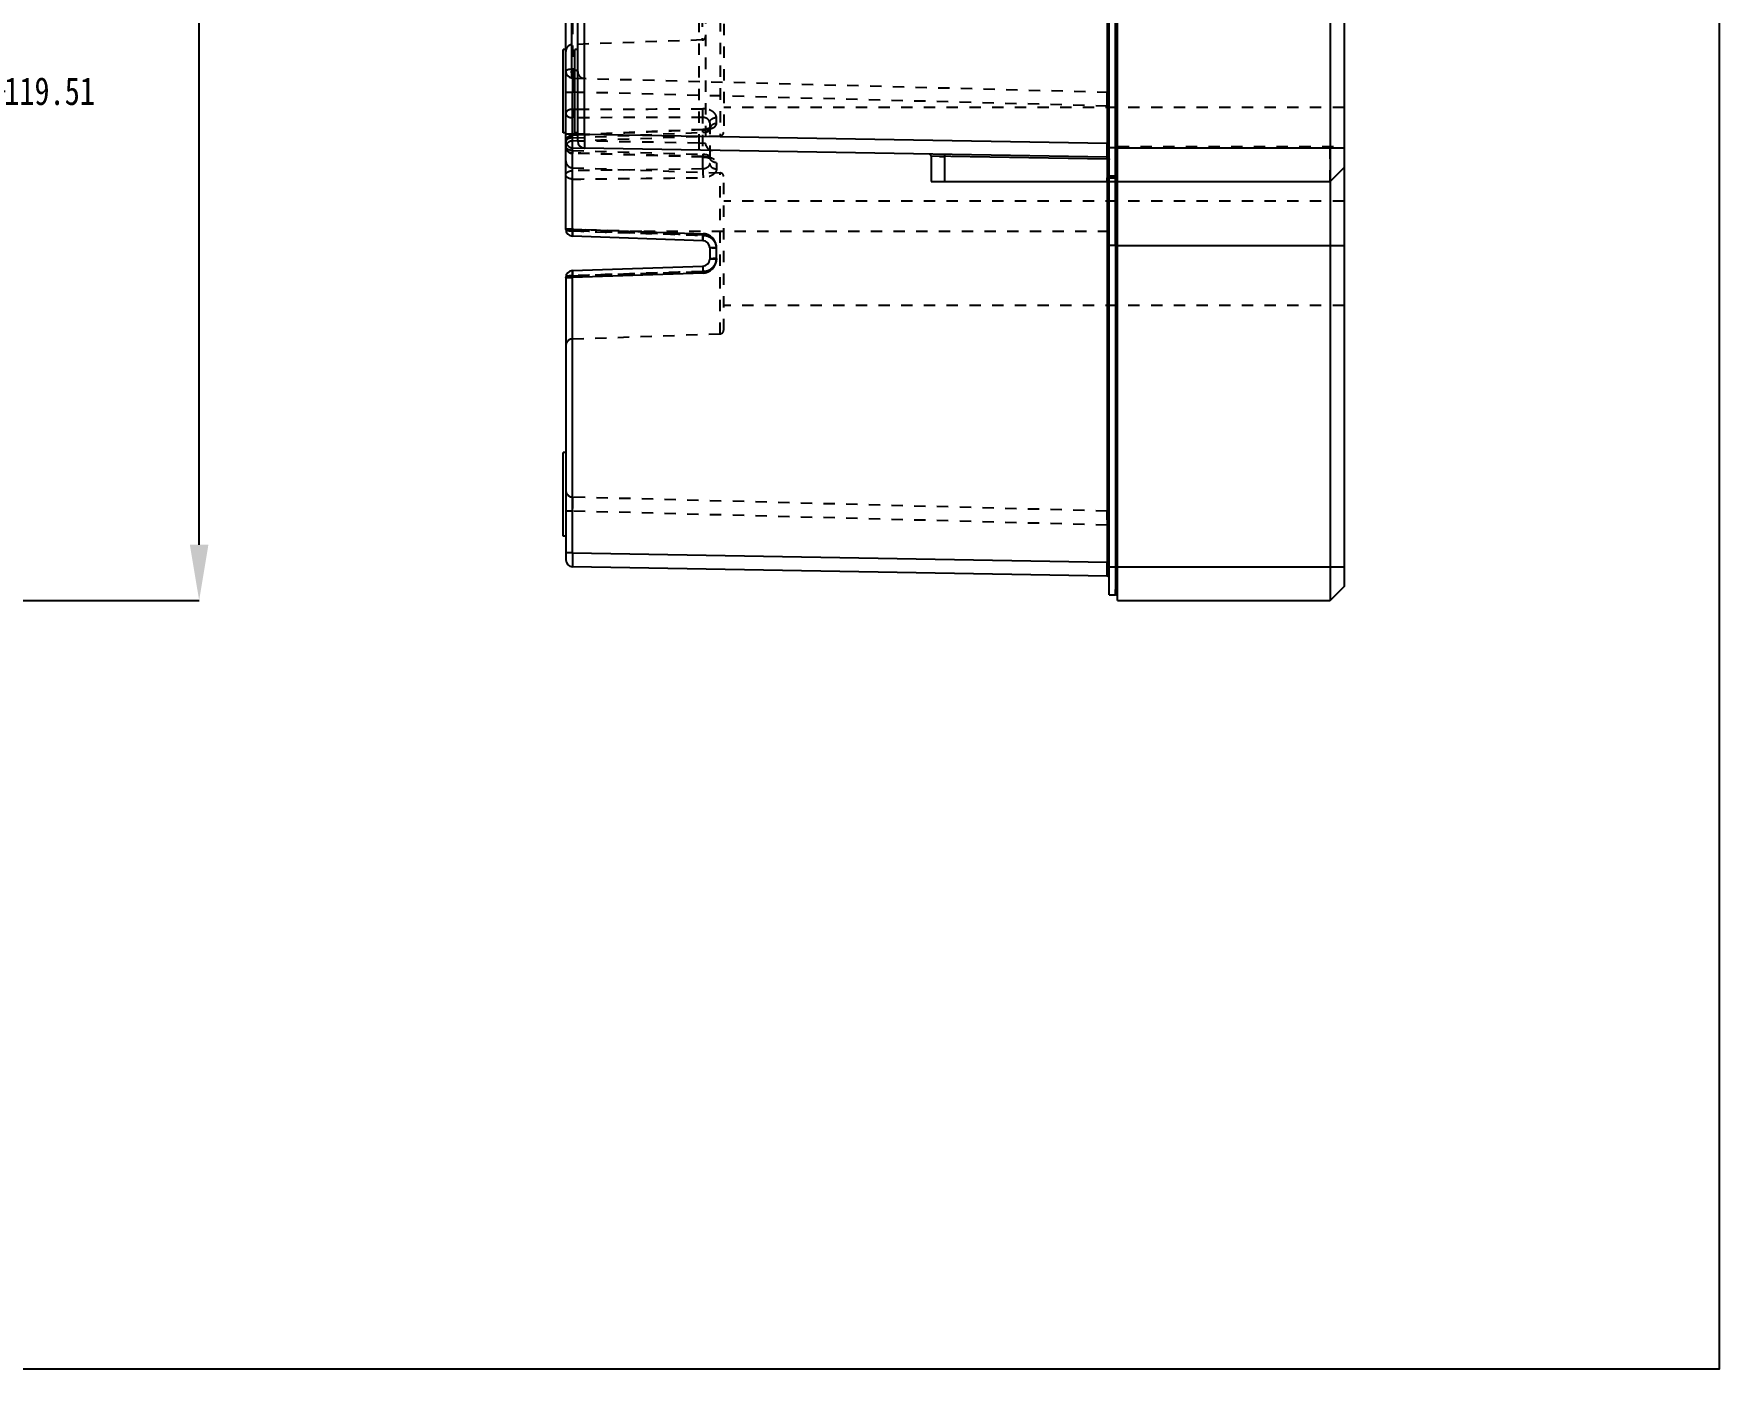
# Model space of a CAD drawing. Header units: millimetres. Extents: x -1265 to 1982, y -12197 to 1934.
# Drawn here: x 288.9 to 531.4, y -4334 to -4141.8 of the extents above; entities that cross this region are included whole.
import ezdxf

# ---------------------------------------------------------------- set-up
doc = ezdxf.new("R2010")
doc.units = ezdxf.units.MM
doc.header["$LTSCALE"] = 16.335
doc.header["$PDMODE"] = 3
doc.header["$PDSIZE"] = 0.3125
doc.linetypes.add('HIDDEN', pattern=[0.2, 0.1, -0.1])
doc.layers.get('0').update_dxf_attribs({"linetype": 'CONTINUOUS'})
doc.layers.get('Defpoints').update_dxf_attribs({"linetype": 'CONTINUOUS'})
doc.layers.add('DEFAULT_2', color=8, linetype='HIDDEN')
doc.layers.add('DIM', color=3, linetype='CONTINUOUS')
doc.styles.get("Standard").update_dxf_attribs({"font": 'txt', "width": 0.8})
doc.dimstyles.new('11', dxfattribs={"dimtxt": 8, "dimasz": 8, "dimexe": 0, "dimexo": 0, "dimgap": 0, "dimtad": 0, "dimdsep": 46, "dimtxsty": 'Standard', "dimcen": 0, "dimclrd": 4, "dimclre": 4, "dimclrt": 6, "dimazin": 0, "dimtp": 0.01, "dimtm": 0.01, "dimtfac": 1, "dimtofl": 0, "dimtmove": 0, "dimatfit": 3, "dimfxl": 0, "dimtolj": 1, "dimarcsym": 0})

# ---------------------------------------------------------------- blocks, each defined once
blk = doc.blocks.new('*D654')
at = {"color": 4, "lineweight": -2}
for p, q in [((276.42, -3837.82), (312.67, -3837.82)), ((312.67, -3845.82), (312.67, -4025.22)), ((312.67, -4215.36), (312.67, -4057.22)), ((276.42, -4223.36), (312.67, -4223.36))]:
    blk.add_line(p, q, dxfattribs=at)
at = {"color": 4}
for points in [[(311.33, -3845.82), (314, -3845.82), (312.67, -3837.82)], [(311.33, -4215.36), (314, -4215.36), (312.67, -4223.36)]]:
    blk.add_solid(points, dxfattribs=at)
at = {"layer": 'Defpoints', "color": 0}
for p in [(276.42, -3837.82), (276.42, -4223.36), (312.67, -4223.36)]:
    blk.add_point(p, dxfattribs=at)
at = {"color": 6, "insert": (312.67, -4041.22), "char_height": 8, "attachment_point": 5, "rotation": 90}
blk.add_mtext('\\A1;385.54', dxfattribs=at)
blk = doc.blocks.new('*D736')
at = {"layer": 'Defpoints', "color": 0}
for p in [(69.32, -4030.59), (139.47, -4150.1), (284.75, -4150.1)]:
    blk.add_point(p, dxfattribs=at)
at = {"layer": 'DIM', "color": 4, "lineweight": -2}
blk.add_line((139.47, -4150.1), (284.75, -4150.1), dxfattribs=at)
at = {"layer": 'DIM', "color": 6, "insert": (291.15, -4150.1), "char_height": 4, "attachment_point": 5}
blk.add_mtext('\\A1;119.51', dxfattribs=at)

msp = doc.modelspace()

# ---------------------------------------------------------------- linework, layer by layer
at = {"color": 7, "linetype": 'Continuous'}
for p, q in [((443.608, -4162.247), (443.608, -3838.637)), ((444.814, -4223.364), (444.814, -3837.819)), ((477.383, -3839.819), (477.383, -4221.364)), ((444.52, -4161.495), (444.519, -3841.398)), ((475.383, -3842.64), (475.383, -4158.243)), ((367.128, -4157.269), (367.128, -4103.012)), ((368.115, -4156.264), (368.115, -4122.478)), ((443.312, -4120.509), (443.312, -4157.576)), ((365.419, -4169.939), (365.419, -4127.595)), ((366.273, -4146.932), (366.273, -4127.595)), ((365.019, -4156.099), (365.019, -4144.099)), ((365.419, -4144.099), (365.019, -4144.099)), ((366.728, -4156.099), (366.728, -4144.099)), ((367.128, -4144.099), (366.728, -4144.099)), ((366.398, -4148.202), (366.728, -4148.211)), ((365.419, -4150.212), (366.407, -4150.212)), ((366.405, -4150.102), (366.407, -4150.212)), ((366.407, -4169.939), (366.407, -4150.212)), ((366.724, -4150.22), (366.407, -4150.212)), ((365.419, -4156.099), (365.019, -4156.099)), ((367.128, -4156.099), (366.728, -4156.099)), ((368.115, -4156.264), (367.128, -4156.264)), ((368.115, -4156.264), (443.312, -4157.576)), ((443.312, -4159.586), (368.115, -4158.274)), ((443.464, -4157.576), (443.312, -4157.576)), ((443.313, -4158.234), (443.312, -4157.576)), ((443.313, -4158.345), (443.313, -4158.234)), ((444.518, -4158.235), (443.608, -4158.235)), ((444.814, -4158.243), (477.383, -4158.243)), ((417.981, -4159.44), (417.981, -4163.064)), ((443.314, -4159.888), (417.981, -4159.44)), ((419.938, -4163.064), (419.938, -4159.48)), ((443.314, -4159.888), (443.314, -4162.543)), ((443.314, -4159.888), (443.599, -4159.888)), ((477.383, -4161.064), (475.383, -4163.064)), ((417.981, -4163.064), (444.668, -4163.064)), ((443.312, -4163.064), (443.312, -4217.876)), ((443.314, -4162.543), (444.52, -4162.564)), ((443.608, -4162.247), (444.518, -4162.262)), ((443.608, -4222.547), (443.608, -4163.064)), ((444.518, -4162.262), (444.519, -4162.066)), ((444.518, -4172.311), (444.52, -4163.609)), ((444.519, -4162.066), (444.52, -4161.495)), ((444.52, -4163.609), (444.519, -4162.985)), ((444.52, -4162.564), (444.52, -4163.064)), ((444.52, -4162.564), (444.774, -4162.564)), ((444.814, -4163.064), (475.383, -4163.064)), ((475.383, -4163.064), (475.383, -4218.543)), ((366.407, -4169.939), (365.419, -4169.939)), ((385.152, -4171.599), (366.389, -4170.943)), ((366.407, -4169.939), (385.17, -4170.594)), ((386.122, -4172.603), (386.122, -4174.241)), ((386.122, -4172.603), (387.11, -4172.603)), ((387.11, -4174.241), (387.11, -4172.603)), ((444.518, -4172.311), (443.608, -4172.295)), ((444.518, -4172.311), (477.383, -4172.31)), ((444.518, -4172.311), (444.52, -4221.795)), ((366.389, -4175.901), (385.152, -4175.246)), ((387.11, -4174.241), (386.122, -4174.241)), ((365.419, -4176.905), (365.419, -4217.539)), ((365.419, -4176.905), (366.407, -4176.905)), ((385.17, -4176.25), (366.407, -4176.905)), ((366.407, -4216.534), (366.407, -4176.905)), ((365.019, -4214.099), (365.019, -4202.099)), ((365.419, -4202.099), (365.019, -4202.099)), ((365.419, -4214.099), (365.019, -4214.099)), ((366.407, -4216.534), (365.419, -4216.534)), ((366.407, -4216.534), (443.312, -4217.876)), ((443.312, -4219.886), (366.407, -4218.544)), ((443.464, -4217.876), (443.312, -4217.876)), ((443.313, -4218.534), (443.312, -4217.876)), ((443.313, -4218.645), (443.313, -4218.534)), ((443.608, -4218.527), (444.518, -4218.543)), ((444.814, -4218.543), (477.383, -4218.543)), ((444.519, -4222.366), (444.52, -4221.795)), ((477.383, -4221.364), (475.383, -4223.364)), ((443.608, -4222.547), (444.518, -4222.562)), ((444.518, -4222.562), (444.519, -4222.366)), ((444.814, -4223.364), (475.383, -4223.364))]:
    msp.add_line(p, q, dxfattribs=at)
msp.add_lwpolyline([(-192.467, -3771.989), (531.37, -3771.989), (531.37, -4334.018), (-192.467, -4334.018)], close=True)
for centre, radius, start, end in [((366.424, -4147.197), 1.005, 180, 268.5), ((372.358, -4147.352), 6.099, 176.85628, 178.50463), ((372.007, -4147.333), 5.748, 175.99829, 176.85665), ((488.272, -4148.229), 121.88, 180.2641, 180.57102), ((576.778, -4147.445), 210.389, 180.54428, 180.72355), ((368.133, -4157.269), 1.005, 180, 269), ((443.307, -4159.888), 0.301, 0, 89), ((444.513, -4162.564), 0.301, 0, 89), ((366.424, -4169.939), 1.005, 180, 268), ((385.099, -4172.603), 2.01, 21.98851, 65.99195), ((385.117, -4172.603), 1.005, 0, 88), ((385.117, -4174.241), 1.005, 272, 0), ((385.099, -4174.241), 2.01, 294.01275, 337.99675), ((366.424, -4176.905), 1.005, 92, 180), ((366.424, -4217.539), 1.005, 180, 269), ((443.307, -4220.188), 0.301, 0, 89), ((444.513, -4222.864), 0.301, 0, 89)]:
    msp.add_arc(centre, radius, start, end, dxfattribs=at)
for points, knots in [([(366.273, -4146.932), (366.079, -4146.94), (365.813, -4146.968), (365.532, -4147.064), (365.438, -4147.133), (365.424, -4147.171)], [0, 0, 0, 0, 0.6459807, 0.8660122, 1, 1, 1, 1]), ([(366.398, -4148.202), (366.368, -4148.201), (366.318, -4148.078), (366.283, -4147.888), (366.259, -4147.562), (366.257, -4147.322), (366.261, -4147.193)], [0, 0, 0, 0, 0.0869238, 0.2965369, 0.6269228, 1, 1, 1, 1]), ([(366.273, -4146.932), (366.311, -4146.935), (366.452, -4146.951), (366.592, -4146.975), (366.694, -4146.999)], [0, 0, 0, 0, 0.2652062, 1, 1, 1, 1]), ([(366.398, -4148.202), (366.394, -4148.202), (366.399, -4148.223), (366.393, -4148.245), (366.395, -4148.298), (366.393, -4148.362), (366.393, -4148.447), (366.392, -4148.591), (366.393, -4148.708), (366.393, -4148.791)], [0, 0, 0, 0, 0.0172645, 0.0677682, 0.1503579, 0.2637677, 0.4067192, 0.5779306, 1, 1, 1, 1]), ([(368.115, -4156.264), (368.114, -4156.394), (368.112, -4156.651), (368.11, -4157.023), (368.108, -4157.366), (368.108, -4157.667), (368.108, -4157.885), (368.109, -4158.03), (368.109, -4158.115), (368.111, -4158.179), (368.11, -4158.231), (368.116, -4158.253), (368.112, -4158.274), (368.115, -4158.274)], [0, 0, 0, 0, 0.1946577, 0.382623, 0.5555499, 0.7069946, 0.831262, 0.8817494, 0.9237517, 0.9567884, 0.9806204, 0.9950717, 1, 1, 1, 1]), ([(443.314, -4158.998), (443.314, -4158.949), (443.314, -4158.731), (443.314, -4158.514), (443.313, -4158.345)], [0, 0, 0, 0, 0.2237521, 1, 1, 1, 1]), ([(475.383, -4158.243), (475.385, -4158.556), (475.384, -4159.171), (475.381, -4160.064), (475.382, -4160.887), (475.383, -4161.514), (475.383, -4161.958), (475.382, -4162.239), (475.382, -4162.481), (475.382, -4162.683), (475.382, -4162.841), (475.384, -4162.947), (475.384, -4163.007), (475.385, -4163.038), (475.383, -4163.052), (475.385, -4163.064), (475.383, -4163.064)], [0, 0, 0, 0, 0.1949209, 0.3827242, 0.5555816, 0.707072, 0.7729951, 0.8314618, 0.881895, 0.9238576, 0.956923, 0.9807413, 0.9891271, 0.9951393, 0.9987616, 1, 1, 1, 1]), ([(419.938, -4159.48), (419.939, -4159.442), (419.939, -4159.372), (419.94, -4159.287), (419.939, -4159.232), (419.939, -4159.203), (419.936, -4159.19), (419.937, -4159.178), (419.935, -4159.178)], [0, 0, 0, 0, 0.3699433, 0.7064431, 0.8327422, 0.924483, 0.9805317, 1, 1, 1, 1]), ([(443.312, -4159.586), (443.315, -4159.586), (443.308, -4159.565), (443.316, -4159.543), (443.312, -4159.49), (443.314, -4159.426), (443.314, -4159.341), (443.314, -4159.197), (443.314, -4159.08), (443.314, -4158.998)], [0, 0, 0, 0, 0.01713, 0.0676377, 0.1502512, 0.2636881, 0.4066652, 0.5778987, 1, 1, 1, 1]), ([(366.389, -4170.943), (366.387, -4170.943), (366.388, -4170.933), (366.385, -4170.922), (366.386, -4170.896), (366.384, -4170.847), (366.385, -4170.763), (366.387, -4170.64), (366.39, -4170.49), (366.396, -4170.253), (366.402, -4170.067), (366.407, -4169.939)], [0, 0, 0, 0, 0.0051813, 0.0197926, 0.0437187, 0.0767191, 0.1688998, 0.2931529, 0.4445894, 0.6179892, 1, 1, 1, 1]), ([(385.17, -4170.594), (385.165, -4170.718), (385.16, -4170.902), (385.153, -4171.139), (385.15, -4171.294), (385.148, -4171.419), (385.148, -4171.504), (385.149, -4171.553), (385.149, -4171.578), (385.151, -4171.589), (385.15, -4171.599), (385.152, -4171.599)], [0, 0, 0, 0, 0.3701383, 0.5489122, 0.7067782, 0.8330994, 0.9248153, 0.9573346, 0.9807727, 0.9950013, 1, 1, 1, 1]), ([(385.152, -4175.246), (385.15, -4175.246), (385.151, -4175.255), (385.149, -4175.266), (385.149, -4175.292), (385.148, -4175.34), (385.148, -4175.425), (385.15, -4175.55), (385.153, -4175.706), (385.16, -4175.942), (385.165, -4176.126), (385.17, -4176.25)], [0, 0, 0, 0, 0.0049987, 0.0192273, 0.0426654, 0.0751847, 0.1669006, 0.2932218, 0.4510878, 0.6298617, 1, 1, 1, 1]), ([(366.407, -4176.905), (366.402, -4176.777), (366.396, -4176.591), (366.39, -4176.355), (366.387, -4176.204), (366.385, -4176.081), (366.384, -4175.997), (366.386, -4175.948), (366.385, -4175.922), (366.388, -4175.911), (366.387, -4175.901), (366.389, -4175.901)], [0, 0, 0, 0, 0.3820108, 0.5554106, 0.7068471, 0.8311002, 0.9232809, 0.9562813, 0.9802074, 0.9948187, 1, 1, 1, 1]), ([(366.407, -4216.534), (366.405, -4216.664), (366.403, -4216.921), (366.401, -4217.293), (366.4, -4217.636), (366.399, -4217.937), (366.399, -4218.156), (366.4, -4218.3), (366.401, -4218.385), (366.403, -4218.45), (366.401, -4218.501), (366.407, -4218.523), (366.403, -4218.544), (366.407, -4218.544)], [0, 0, 0, 0, 0.1946577, 0.382623, 0.5555499, 0.7069946, 0.831262, 0.8817494, 0.9237517, 0.9567884, 0.9806204, 0.9950717, 1, 1, 1, 1]), ([(443.312, -4219.886), (443.315, -4219.886), (443.308, -4219.865), (443.316, -4219.843), (443.312, -4219.79), (443.314, -4219.726), (443.314, -4219.641), (443.314, -4219.497), (443.314, -4219.38), (443.314, -4219.298)], [0, 0, 0, 0, 0.01713, 0.0676377, 0.1502512, 0.2636881, 0.4066652, 0.5778987, 1, 1, 1, 1]), ([(443.314, -4219.298), (443.314, -4219.249), (443.314, -4219.031), (443.314, -4218.814), (443.313, -4218.645)], [0, 0, 0, 0, 0.2237521, 1, 1, 1, 1]), ([(475.383, -4218.543), (475.385, -4218.856), (475.384, -4219.471), (475.381, -4220.364), (475.382, -4221.187), (475.383, -4221.814), (475.383, -4222.258), (475.382, -4222.539), (475.382, -4222.781), (475.382, -4222.983), (475.382, -4223.141), (475.384, -4223.247), (475.384, -4223.307), (475.385, -4223.338), (475.383, -4223.352), (475.385, -4223.364), (475.383, -4223.364)], [0, 0, 0, 0, 0.1949209, 0.3827242, 0.5555817, 0.707072, 0.7729951, 0.8314618, 0.881895, 0.9238576, 0.956923, 0.9807413, 0.9891271, 0.9951393, 0.9987616, 1, 1, 1, 1])]:
    msp.add_open_spline(points, degree=3, knots=knots, dxfattribs=at)
for points in [[(385.917, -4170.767), (385.684, -4170.663), (385.425, -4170.603), (385.17, -4170.594)], [(387.11, -4172.603), (387.11, -4172.347), (387.059, -4172.087), (386.963, -4171.85)], [(386.963, -4174.994), (387.059, -4174.757), (387.11, -4174.497), (387.11, -4174.241)], [(385.17, -4176.25), (385.425, -4176.241), (385.684, -4176.181), (385.917, -4176.077)]]:
    msp.add_open_spline(points, degree=3, dxfattribs=at)
at = {"layer": 'DEFAULT_2', "color": 8, "linetype": 'HIDDEN'}
for p, q in [((385.519, -4043.981), (385.519, -4157.59)), ((366.407, -4101.025), (366.407, -4150.212)), ((385.034, -4119.567), (385.034, -4142.716)), ((387.647, -4133.336), (387.647, -4156.485)), ((388.132, -4133.838), (388.132, -4155.983)), ((384.549, -4136.685), (384.549, -4157.556)), ((385.034, -4142.716), (366.389, -4143.367)), ((366.728, -4148.211), (443.314, -4150.216)), ((443.312, -4152.226), (366.724, -4150.22)), ((368.106, -4150.256), (367.128, -4150.256)), ((443.312, -4152.226), (443.314, -4151.457)), ((366.389, -4152.684), (366.728, -4152.682)), ((385.152, -4153.871), (366.389, -4153.904)), ((366.728, -4152.682), (367.128, -4152.681)), ((385.152, -4161.281), (385.152, -4153.871)), ((387.092, -4154.744), (387.092, -4153.865)), ((477.383, -4152.41), (388.132, -4152.41)), ((443.312, -4152.226), (443.608, -4152.226)), ((365.419, -4156.234), (366.398, -4156.234)), ((385.144, -4155.582), (366.382, -4156.38)), ((366.382, -4156.38), (366.389, -4156.444)), ((366.389, -4156.797), (385.152, -4156)), ((366.741, -4156.429), (366.389, -4156.444)), ((366.389, -4157.227), (387.647, -4156.485)), ((368.115, -4156.264), (366.398, -4156.234)), ((367.141, -4156.413), (366.741, -4156.429)), ((368.115, -4156.264), (368.097, -4157.269)), ((385.263, -4155.575), (385.144, -4155.582)), ((385.144, -4155.582), (385.152, -4155.66)), ((385.769, -4155.502), (385.263, -4155.575)), ((386.102, -4155.396), (385.769, -4155.502)), ((386.122, -4154.64), (386.122, -4160.485)), ((366.389, -4158.63), (385.152, -4159.152)), ((366.407, -4158.244), (368.115, -4158.274)), ((368.097, -4157.269), (367.128, -4157.269)), ((384.549, -4157.556), (368.097, -4157.269)), ((385.519, -4157.59), (384.549, -4157.556)), ((443.314, -4159.888), (443.312, -4157.576)), ((443.464, -4157.576), (443.608, -4157.577)), ((444.518, -4158.235), (444.814, -4158.243)), ((444.814, -4158.064), (477.383, -4158.064)), ((475.383, -4163.064), (475.383, -4158.243)), ((366.389, -4161.105), (387.647, -4161.848)), ((385.152, -4161.281), (366.389, -4161.523)), ((366.397, -4159.048), (366.407, -4158.986)), ((385.159, -4159.57), (366.397, -4159.048)), ((385.159, -4159.57), (385.17, -4159.491)), ((385.765, -4159.638), (386.114, -4159.742)), ((386.114, -4159.742), (386.191, -4159.781)), ((387.11, -4160.381), (387.11, -4161.261)), ((419.185, -4159.464), (419.938, -4159.48)), ((443.6, -4159.816), (443.608, -4159.892)), ((443.608, -4159.888), (443.608, -4159.888)), ((387.647, -4184.997), (387.647, -4161.848)), ((388.132, -4184.494), (388.132, -4162.35)), ((443.312, -4163.064), (443.314, -4162.543)), ((443.608, -4163.064), (443.608, -4162.247)), ((444.519, -4162.531), (444.518, -4162.262)), ((444.518, -4172.297), (444.52, -4163.064)), ((444.52, -4162.564), (444.519, -4162.066)), ((444.519, -4162.985), (444.519, -4162.531)), ((444.668, -4163.064), (444.814, -4163.064)), ((444.814, -4162.564), (444.774, -4162.564)), ((477.383, -4165.922), (388.132, -4165.922)), ((366.407, -4169.939), (366.389, -4170.202)), ((376.355, -4170.286), (366.407, -4169.966)), ((443.608, -4170.287), (376.355, -4170.287)), ((444.518, -4172.297), (443.608, -4172.297)), ((366.389, -4176.643), (385.152, -4176.026)), ((366.389, -4176.643), (366.407, -4176.905)), ((477.383, -4180.922), (388.132, -4180.922)), ((366.389, -4185.739), (387.647, -4184.997)), ((443.314, -4210.516), (366.398, -4208.502)), ((366.398, -4210.511), (365.419, -4210.511)), ((443.314, -4212.526), (366.398, -4210.511)), ((443.608, -4212.526), (443.314, -4212.526)), ((443.312, -4217.876), (443.313, -4218.534)), ((443.316, -4218.645), (443.316, -4218.533)), ((443.464, -4217.876), (443.608, -4217.876)), ((444.518, -4218.543), (444.814, -4218.543)), ((444.519, -4222.366), (444.518, -4222.562))]:
    msp.add_line(p, q, dxfattribs=at)
for points in [[(386.204, -4155.343), (386.215, -4155.332), (386.122, -4155.385)], [(386.122, -4155.597), (386.155, -4155.429), (386.204, -4155.343)], [(385.159, -4159.57), (385.259, -4159.575), (385.765, -4159.638)], [(386.191, -4159.781), (386.22, -4159.801), (386.155, -4159.697), (386.122, -4159.529)]]:
    msp.add_lwpolyline(points, dxfattribs=at)
for centre, radius, start, end in [((366.424, -4144.372), 1.005, 92, 180), ((385.017, -4142.214), 0.502, 272, 0), ((368.133, -4147.242), 1.005, 180, 268.5), ((443.307, -4150.518), 0.301, 359.99452, 88.50487), ((385.163, -4155.41), 2.789, 82.49816, 90.21417), ((384.93, -4150.332), 5.333, 272.38778, 276.42072), ((385.193, -4151.957), 3.685, 281.23091, 284.8682), ((386.971, -4155.645), 0.856, 146.26515, 158.76793), ((387.63, -4155.983), 0.502, 272, 0), ((366.424, -4158.231), 1.005, 92, 180), ((366.424, -4157.239), 1.005, 180, 269), ((366.419, -4157.379), 0.998, 138.82592, 151.08692), ((366.355, -4157.407), 0.941, 137.30807, 149.01267), ((386.524, -4157.59), 1.005, 180, 269), ((366.424, -4160.101), 1.005, 180, 268), ((366.424, -4158.063), 0.985, 261.2307, 268.40723), ((417.679, -4159.44), 0.301, 0, 89), ((387.63, -4162.35), 0.502, 0, 88), ((385.1, -4172.603), 2.01, 65.99195, 88.00324), ((385.1, -4172.603), 2.01, 0.00319, 21.98851), ((385.1, -4174.241), 2.01, 337.99675, 359.99697), ((385.395, -4174.175), 1.697, 351.23869, 359.95697), ((385.1, -4174.241), 2.01, 271.99693, 294.01275), ((387.63, -4184.494), 0.502, 272, 0), ((366.424, -4186.743), 1.005, 92, 180), ((366.424, -4207.497), 1.005, 180, 268.5), ((443.307, -4210.818), 0.301, 0.00073, 88.50002), ((172.682, -4218.974), 270.634, 359.93145, 0.06963)]:
    msp.add_arc(centre, radius, start, end, dxfattribs=at)
for points, knots in [([(366.694, -4146.999), (366.804, -4147.025), (366.956, -4147.063), (367.128, -4147.185), (367.128, -4147.242)], [0, 0, 0, 0, 0.6635195, 1, 1, 1, 1]), ([(368.106, -4150.256), (368.105, -4150.126), (368.102, -4149.869), (368.098, -4149.497), (368.096, -4149.154), (368.095, -4148.854), (368.096, -4148.636), (368.097, -4148.492), (368.098, -4148.407), (368.1, -4148.342), (368.1, -4148.29), (368.105, -4148.268), (368.103, -4148.247), (368.106, -4148.247)], [0, 0, 0, 0, 0.1950049, 0.3825677, 0.5556322, 0.7071426, 0.8307201, 0.8808443, 0.9226931, 0.9558934, 0.9800742, 0.9948729, 1, 1, 1, 1]), ([(443.314, -4150.216), (443.318, -4150.216), (443.312, -4150.237), (443.318, -4150.258), (443.315, -4150.31), (443.317, -4150.375), (443.317, -4150.46), (443.318, -4150.604), (443.318, -4150.823), (443.318, -4151.124), (443.317, -4151.467), (443.316, -4151.839), (443.315, -4152.095), (443.314, -4152.226)], [0, 0, 0, 0, 0.0048654, 0.0192954, 0.0431162, 0.0761467, 0.1181457, 0.1686326, 0.2929081, 0.4443733, 0.6173272, 0.8053188, 1, 1, 1, 1]), ([(443.316, -4150.369), (443.316, -4150.347), (443.314, -4150.31), (443.318, -4150.258), (443.311, -4150.237), (443.318, -4150.216), (443.314, -4150.216)], [0, 0, 0, 0, 0.4338266, 0.7466748, 0.9361772, 1, 1, 1, 1]), ([(443.314, -4151.457), (443.315, -4151.341), (443.316, -4150.978), (443.316, -4150.616), (443.316, -4150.369)], [0, 0, 0, 0, 0.3195728, 1, 1, 1, 1]), ([(366.389, -4152.684), (366.263, -4152.686), (366.023, -4152.721), (365.707, -4152.851), (365.482, -4153.054), (365.419, -4153.235), (365.419, -4153.318)], [0, 0, 0, 0, 0.2991422, 0.5719101, 0.8034757, 1, 1, 1, 1]), ([(365.419, -4153.318), (365.419, -4153.395), (365.484, -4153.566), (365.71, -4153.75), (366.024, -4153.87), (366.263, -4153.901), (366.389, -4153.904)], [0, 0, 0, 0, 0.1883188, 0.4169099, 0.6934966, 1, 1, 1, 1]), ([(366.389, -4152.684), (366.386, -4152.778), (366.377, -4153.185), (366.379, -4153.592), (366.389, -4153.904)], [0, 0, 0, 0, 0.2320319, 1, 1, 1, 1]), ([(385.152, -4153.871), (385.149, -4153.775), (385.14, -4153.359), (385.14, -4152.942), (385.152, -4152.621)], [0, 0, 0, 0, 0.2295235, 1, 1, 1, 1]), ([(387.092, -4153.865), (387.092, -4153.721), (386.988, -4153.41), (386.63, -4153.043), (386.125, -4152.769), (385.733, -4152.672), (385.527, -4152.645)], [0, 0, 0, 0, 0.2015807, 0.4375792, 0.7071837, 1, 1, 1, 1]), ([(386.122, -4154.64), (386.122, -4154.493), (385.973, -4154.176), (385.692, -4153.993), (385.529, -4153.934)], [0, 0, 0, 0, 0.4584833, 1, 1, 1, 1]), ([(386.122, -4154.64), (386.122, -4154.437), (386.317, -4154.109), (386.724, -4153.915), (386.969, -4153.868), (387.092, -4153.865)], [0, 0, 0, 0, 0.4526061, 0.7263836, 1, 1, 1, 1]), ([(366.389, -4156.797), (366.387, -4156.739), (366.384, -4156.637), (366.38, -4156.518), (366.381, -4156.448), (366.379, -4156.41), (366.382, -4156.395), (366.379, -4156.38), (366.382, -4156.38)], [0, 0, 0, 0, 0.4172854, 0.7352794, 0.8498613, 0.9328494, 0.9831593, 1, 1, 1, 1]), ([(366.407, -4158.244), (366.403, -4158.244), (366.406, -4158.223), (366.4, -4158.201), (366.4, -4158.15), (366.397, -4158.085), (366.396, -4158), (366.394, -4157.856), (366.393, -4157.637), (366.392, -4157.336), (366.393, -4156.993), (366.395, -4156.621), (366.397, -4156.365), (366.398, -4156.234)], [0, 0, 0, 0, 0.0050214, 0.0195027, 0.0433488, 0.0763914, 0.1183936, 0.1688767, 0.2931261, 0.4445447, 0.6174411, 0.8053739, 1, 1, 1, 1]), ([(368.106, -4156.264), (368.105, -4156.394), (368.103, -4156.651), (368.101, -4157.023), (368.101, -4157.366), (368.101, -4157.667), (368.103, -4157.885), (368.105, -4158.03), (368.106, -4158.115), (368.108, -4158.18), (368.108, -4158.231), (368.114, -4158.253), (368.112, -4158.274), (368.115, -4158.274)], [0, 0, 0, 0, 0.1946261, 0.3825589, 0.5554552, 0.706874, 0.8311235, 0.8816066, 0.9236088, 0.9566514, 0.9804975, 0.9949787, 1, 1, 1, 1]), ([(385.152, -4156), (385.15, -4155.945), (385.147, -4155.845), (385.143, -4155.727), (385.143, -4155.655), (385.141, -4155.615), (385.145, -4155.6), (385.142, -4155.583), (385.144, -4155.584)], [0, 0, 0, 0, 0.3955701, 0.7203981, 0.8427916, 0.9313576, 0.983307, 1, 1, 1, 1]), ([(385.152, -4156), (385.276, -4155.991), (385.507, -4155.97), (385.811, -4155.902), (386.045, -4155.797), (386.122, -4155.658), (386.122, -4155.597)], [0, 0, 0, 0, 0.3315827, 0.6195616, 0.836616, 1, 1, 1, 1]), ([(386.174, -4155.335), (386.165, -4155.356), (386.137, -4155.441), (386.122, -4155.53), (386.122, -4155.596)], [0, 0, 0, 0, 0.2618352, 1, 1, 1, 1]), ([(386.138, -4155.519), (386.201, -4155.502), (386.428, -4155.434), (386.649, -4155.337), (386.789, -4155.238)], [0, 0, 0, 0, 0.2754324, 1, 1, 1, 1]), ([(387.092, -4154.744), (386.852, -4154.751), (386.518, -4154.864), (386.303, -4155.104), (386.26, -4155.169)], [0, 0, 0, 0, 0.7544101, 1, 1, 1, 1]), ([(386.789, -4155.238), (386.805, -4155.226), (386.865, -4155.181), (386.921, -4155.129), (386.957, -4155.086)], [0, 0, 0, 0, 0.2633075, 1, 1, 1, 1]), ([(366.389, -4156.797), (366.263, -4156.8), (366.024, -4156.831), (365.71, -4156.951), (365.484, -4157.135), (365.419, -4157.306), (365.419, -4157.384)], [0, 0, 0, 0, 0.3065034, 0.5830901, 0.8116812, 1, 1, 1, 1]), ([(365.419, -4158.044), (365.419, -4158.284), (365.644, -4158.792), (366.155, -4158.982), (366.407, -4158.986)], [0, 0, 0, 0, 0.4888034, 1, 1, 1, 1]), ([(366.389, -4158.63), (366.224, -4158.626), (365.922, -4158.579), (365.643, -4158.43), (365.548, -4158.331)], [0, 0, 0, 0, 0.5450686, 1, 1, 1, 1]), ([(366.389, -4158.63), (366.388, -4158.688), (366.388, -4158.79), (366.388, -4158.909), (366.39, -4158.98), (366.391, -4159.017), (366.394, -4159.033), (366.394, -4159.047), (366.397, -4159.047)], [0, 0, 0, 0, 0.416666, 0.7342402, 0.8487362, 0.9317561, 0.9822805, 1, 1, 1, 1]), ([(368.097, -4157.269), (368.095, -4157.397), (368.093, -4157.583), (368.093, -4157.819), (368.095, -4157.971), (368.099, -4158.091), (368.1, -4158.19), (368.11, -4158.234), (368.108, -4158.273), (368.115, -4158.274)], [0, 0, 0, 0, 0.3815017, 0.5546896, 0.7059681, 0.8301375, 0.9223424, 0.9794718, 1, 1, 1, 1]), ([(384.549, -4157.556), (384.547, -4157.68), (384.545, -4157.864), (384.545, -4158.1), (384.546, -4158.256), (384.551, -4158.379), (384.552, -4158.478), (384.562, -4158.522), (384.56, -4158.561), (384.567, -4158.561)], [0, 0, 0, 0, 0.3696611, 0.5482223, 0.7059273, 0.832173, 0.9239282, 0.9800949, 1, 1, 1, 1]), ([(443.314, -4157.577), (443.315, -4157.707), (443.315, -4157.964), (443.316, -4158.336), (443.316, -4158.679), (443.316, -4158.979), (443.316, -4159.197), (443.315, -4159.341), (443.315, -4159.426), (443.313, -4159.49), (443.316, -4159.543), (443.309, -4159.565), (443.315, -4159.586), (443.312, -4159.586)], [0, 0, 0, 0, 0.1950047, 0.382574, 0.5556523, 0.707184, 0.8307894, 0.8809286, 0.922792, 0.9560046, 0.9801917, 0.9949793, 1, 1, 1, 1]), ([(385.152, -4159.152), (385.152, -4159.179), (385.151, -4159.277), (385.15, -4159.374), (385.151, -4159.444)], [0, 0, 0, 0, 0.2807434, 1, 1, 1, 1]), ([(385.151, -4159.444), (385.151, -4159.462), (385.152, -4159.492), (385.153, -4159.535), (385.156, -4159.552), (385.156, -4159.569), (385.159, -4159.568)], [0, 0, 0, 0, 0.4344184, 0.7506907, 0.9372505, 1, 1, 1, 1]), ([(385.152, -4161.281), (385.151, -4161.376), (385.15, -4161.793), (385.156, -4162.211), (385.17, -4162.532)], [0, 0, 0, 0, 0.228956, 1, 1, 1, 1]), ([(385.152, -4159.152), (385.193, -4159.154), (385.351, -4159.161), (385.509, -4159.176), (385.624, -4159.197)], [0, 0, 0, 0, 0.2601988, 1, 1, 1, 1]), ([(386.122, -4160.485), (386.122, -4160.689), (385.849, -4161.119), (385.395, -4161.28), (385.152, -4161.281)], [0, 0, 0, 0, 0.4563028, 1, 1, 1, 1]), ([(385.17, -4159.492), (385.412, -4159.498), (385.87, -4159.541), (386.409, -4159.676), (386.759, -4159.85), (386.953, -4160), (387.079, -4160.179), (387.11, -4160.316), (387.11, -4160.381)], [0, 0, 0, 0, 0.3162633, 0.5984298, 0.7188514, 0.8236572, 0.9151934, 1, 1, 1, 1]), ([(387.11, -4161.261), (387.11, -4161.427), (386.968, -4161.792), (386.511, -4162.192), (385.888, -4162.464), (385.413, -4162.529), (385.17, -4162.532)], [0, 0, 0, 0, 0.1983176, 0.4365078, 0.7090455, 1, 1, 1, 1]), ([(385.624, -4159.197), (385.66, -4159.203), (385.785, -4159.228), (385.909, -4159.269), (385.986, -4159.318)], [0, 0, 0, 0, 0.2860277, 1, 1, 1, 1]), ([(385.986, -4159.318), (386.025, -4159.343), (386.094, -4159.4), (386.122, -4159.488), (386.122, -4159.529)], [0, 0, 0, 0, 0.5315823, 1, 1, 1, 1]), ([(387.11, -4160.381), (386.985, -4160.379), (386.733, -4160.329), (386.309, -4160.108), (386.122, -4159.75), (386.122, -4159.529)], [0, 0, 0, 0, 0.2633269, 0.5321919, 1, 1, 1, 1]), ([(386.122, -4160.485), (386.122, -4160.69), (386.322, -4161.022), (386.737, -4161.214), (386.985, -4161.26), (387.11, -4161.261)], [0, 0, 0, 0, 0.4523502, 0.7265529, 1, 1, 1, 1]), ([(443.312, -4159.586), (443.314, -4159.586), (443.312, -4159.598), (443.316, -4159.611), (443.315, -4159.641), (443.316, -4159.694), (443.316, -4159.778), (443.315, -4159.849), (443.314, -4159.888)], [0, 0, 0, 0, 0.0200531, 0.0770679, 0.1692665, 0.2934943, 0.6181932, 1, 1, 1, 1]), ([(365.419, -4162.109), (365.419, -4162.032), (365.484, -4161.861), (365.71, -4161.677), (366.024, -4161.557), (366.263, -4161.526), (366.389, -4161.523)], [0, 0, 0, 0, 0.1883188, 0.4169099, 0.6934966, 1, 1, 1, 1]), ([(366.407, -4162.739), (366.279, -4162.738), (366.035, -4162.706), (365.713, -4162.577), (365.484, -4162.375), (365.419, -4162.192), (365.419, -4162.109)], [0, 0, 0, 0, 0.2996701, 0.5731568, 0.8046634, 1, 1, 1, 1]), ([(366.407, -4162.739), (366.403, -4162.644), (366.39, -4162.239), (366.386, -4161.834), (366.389, -4161.523)], [0, 0, 0, 0, 0.2325951, 1, 1, 1, 1]), ([(443.61, -4162.247), (443.6, -4162.257), (443.503, -4162.357), (443.404, -4162.455), (443.314, -4162.543)], [0, 0, 0, 0, 0.1047779, 1, 1, 1, 1]), ([(444.518, -4162.262), (444.52, -4162.262), (444.518, -4162.274), (444.522, -4162.287), (444.521, -4162.317), (444.522, -4162.37), (444.522, -4162.455), (444.521, -4162.525), (444.52, -4162.564)], [0, 0, 0, 0, 0.0200193, 0.0769504, 0.169034, 0.2930839, 0.6179441, 1, 1, 1, 1]), ([(365.419, -4169.939), (365.419, -4169.98), (365.485, -4170.041), (365.588, -4170.087), (365.882, -4170.182), (366.158, -4170.198), (366.389, -4170.202)], [0, 0, 0, 0, 0.1184275, 0.2134923, 0.3347008, 1, 1, 1, 1]), ([(366.407, -4169.966), (366.28, -4169.966), (366.097, -4169.965), (365.864, -4169.961), (365.715, -4169.959), (365.597, -4169.953), (365.501, -4169.953), (365.458, -4169.942), (365.419, -4169.946), (365.419, -4169.939)], [0, 0, 0, 0, 0.3830627, 0.5563606, 0.7074888, 0.8313615, 0.9232244, 0.980006, 1, 1, 1, 1]), ([(365.548, -4170.068), (365.529, -4170.059), (365.475, -4170.033), (365.419, -4169.98), (365.419, -4169.939)], [0, 0, 0, 0, 0.3378865, 1, 1, 1, 1]), ([(365.902, -4170.164), (365.866, -4170.158), (365.746, -4170.136), (365.627, -4170.104), (365.548, -4170.068)], [0, 0, 0, 0, 0.2922219, 1, 1, 1, 1]), ([(366.389, -4170.202), (366.347, -4170.201), (366.184, -4170.196), (366.021, -4170.182), (365.902, -4170.164)], [0, 0, 0, 0, 0.2597827, 1, 1, 1, 1]), ([(366.389, -4170.201), (366.386, -4170.3), (366.383, -4170.442), (366.381, -4170.62), (366.379, -4170.73), (366.381, -4170.816), (366.38, -4170.885), (366.387, -4170.916), (366.384, -4170.944), (366.389, -4170.944)], [0, 0, 0, 0, 0.3991298, 0.5719455, 0.7197643, 0.8391122, 0.92677, 0.9807213, 1, 1, 1, 1]), ([(366.389, -4170.943), (366.387, -4170.947), (366.387, -4170.902), (366.384, -4170.875), (366.386, -4170.774), (366.388, -4170.606), (366.395, -4170.325), (366.402, -4170.093), (366.407, -4169.966)], [0, 0, 0, 0, 0.0149408, 0.0681905, 0.1580735, 0.2814817, 0.6094229, 1, 1, 1, 1]), ([(385.152, -4171.599), (385.148, -4171.599), (385.15, -4171.572), (385.143, -4171.541), (385.144, -4171.469), (385.142, -4171.378), (385.143, -4171.26), (385.146, -4171.071), (385.149, -4170.921), (385.152, -4170.818)], [0, 0, 0, 0, 0.0175763, 0.0682648, 0.1530046, 0.2723614, 0.4251878, 0.6036961, 1, 1, 1, 1]), ([(385.152, -4171.599), (385.148, -4171.599), (385.15, -4171.572), (385.143, -4171.541), (385.144, -4171.469), (385.142, -4171.379), (385.143, -4171.261), (385.146, -4171.071), (385.149, -4170.922), (385.152, -4170.819)], [0, 0, 0, 0, 0.0175725, 0.0682465, 0.1529613, 0.2722819, 0.4250771, 0.6035818, 1, 1, 1, 1]), ([(385.152, -4170.819), (385.398, -4170.827), (385.891, -4170.927), (386.532, -4171.322), (386.982, -4171.928), (387.092, -4172.423), (387.092, -4172.668)], [0, 0, 0, 0, 0.2508543, 0.5010565, 0.7504225, 1, 1, 1, 1]), ([(387.092, -4172.668), (386.971, -4172.668), (386.793, -4172.665), (386.564, -4172.658), (386.414, -4172.65), (386.295, -4172.64), (386.202, -4172.63), (386.156, -4172.619), (386.122, -4172.61), (386.122, -4172.603)], [0, 0, 0, 0, 0.3708677, 0.5484989, 0.7049814, 0.8302228, 0.9214503, 0.9778646, 1, 1, 1, 1]), ([(385.152, -4175.246), (385.148, -4175.246), (385.15, -4175.273), (385.143, -4175.304), (385.144, -4175.375), (385.142, -4175.466), (385.143, -4175.584), (385.146, -4175.773), (385.149, -4175.923), (385.152, -4176.027)], [0, 0, 0, 0, 0.0175763, 0.0682648, 0.1530046, 0.2723614, 0.4251878, 0.6036961, 1, 1, 1, 1]), ([(387.092, -4174.176), (387.092, -4174.421), (386.982, -4174.917), (386.532, -4175.522), (385.891, -4175.917), (385.398, -4176.018), (385.152, -4176.026)], [0, 0, 0, 0, 0.2496338, 0.4989159, 0.7490808, 1, 1, 1, 1]), ([(387.092, -4174.176), (386.971, -4174.176), (386.793, -4174.179), (386.564, -4174.187), (386.414, -4174.194), (386.295, -4174.204), (386.202, -4174.215), (386.156, -4174.225), (386.122, -4174.234), (386.122, -4174.241)], [0, 0, 0, 0, 0.3708677, 0.5484989, 0.7049814, 0.8302228, 0.9214503, 0.9778646, 1, 1, 1, 1]), ([(386.547, -4175.443), (386.684, -4175.309), (386.92, -4174.996), (387.043, -4174.623), (387.072, -4174.433)], [0, 0, 0, 0, 0.4994828, 1, 1, 1, 1]), ([(366.389, -4176.643), (366.158, -4176.646), (365.882, -4176.663), (365.588, -4176.758), (365.485, -4176.803), (365.419, -4176.864), (365.419, -4176.905)], [0, 0, 0, 0, 0.6652991, 0.7865075, 0.8815724, 1, 1, 1, 1]), ([(365.419, -4176.905), (365.419, -4176.864), (365.485, -4176.803), (365.588, -4176.758), (365.882, -4176.663), (366.158, -4176.646), (366.389, -4176.643)], [0, 0, 0, 0, 0.1184275, 0.2134923, 0.3347008, 1, 1, 1, 1]), ([(366.389, -4176.643), (366.386, -4176.544), (366.383, -4176.402), (366.381, -4176.224), (366.379, -4176.114), (366.381, -4176.028), (366.38, -4175.959), (366.387, -4175.928), (366.384, -4175.901), (366.389, -4175.9)], [0, 0, 0, 0, 0.3991805, 0.5719901, 0.7197992, 0.8391358, 0.9267813, 0.9807237, 1, 1, 1, 1]), ([(366.389, -4175.9), (366.384, -4175.901), (366.387, -4175.928), (366.38, -4175.959), (366.381, -4176.029), (366.379, -4176.115), (366.381, -4176.224), (366.383, -4176.403), (366.386, -4176.545), (366.389, -4176.644)], [0, 0, 0, 0, 0.0192451, 0.0731293, 0.1607377, 0.2800199, 0.4278337, 0.6007583, 1, 1, 1, 1]), ([(366.398, -4210.511), (366.396, -4210.381), (366.393, -4210.125), (366.39, -4209.752), (366.387, -4209.409), (366.387, -4209.109), (366.387, -4208.891), (366.388, -4208.747), (366.389, -4208.662), (366.392, -4208.598), (366.391, -4208.545), (366.397, -4208.523), (366.394, -4208.502), (366.398, -4208.502)], [0, 0, 0, 0, 0.1950046, 0.3825674, 0.5556321, 0.7071425, 0.8307201, 0.8808443, 0.9226931, 0.9558934, 0.9800742, 0.9948729, 1, 1, 1, 1]), ([(366.398, -4208.502), (366.394, -4208.502), (366.397, -4208.523), (366.391, -4208.545), (366.392, -4208.598), (366.389, -4208.662), (366.388, -4208.747), (366.387, -4208.891), (366.387, -4209.109), (366.387, -4209.409), (366.39, -4209.752), (366.393, -4210.125), (366.396, -4210.381), (366.398, -4210.511)], [0, 0, 0, 0, 0.0051271, 0.0199259, 0.0441068, 0.0773072, 0.1191561, 0.1692802, 0.2928574, 0.444367, 0.6174309, 0.8049938, 1, 1, 1, 1]), ([(443.314, -4210.516), (443.318, -4210.516), (443.312, -4210.537), (443.318, -4210.558), (443.315, -4210.61), (443.317, -4210.675), (443.317, -4210.76), (443.318, -4210.904), (443.318, -4211.123), (443.318, -4211.424), (443.317, -4211.767), (443.316, -4212.139), (443.315, -4212.395), (443.314, -4212.526)], [0, 0, 0, 0, 0.0048654, 0.0192954, 0.0431162, 0.0761467, 0.1181457, 0.1686326, 0.2929081, 0.4443733, 0.6173272, 0.8053188, 1, 1, 1, 1]), ([(443.317, -4210.669), (443.317, -4210.647), (443.315, -4210.61), (443.318, -4210.558), (443.312, -4210.537), (443.318, -4210.516), (443.314, -4210.516)], [0, 0, 0, 0, 0.4337747, 0.7466017, 0.9361054, 1, 1, 1, 1]), ([(443.317, -4211.757), (443.317, -4211.641), (443.318, -4211.278), (443.318, -4210.916), (443.317, -4210.669)], [0, 0, 0, 0, 0.3195801, 1, 1, 1, 1]), ([(366.398, -4216.534), (366.397, -4216.665), (366.395, -4216.921), (366.393, -4217.293), (366.392, -4217.636), (366.393, -4217.937), (366.394, -4218.156), (366.396, -4218.3), (366.397, -4218.385), (366.4, -4218.45), (366.4, -4218.501), (366.406, -4218.523), (366.403, -4218.544), (366.407, -4218.544)], [0, 0, 0, 0, 0.1946262, 0.382559, 0.5554553, 0.7068739, 0.8311233, 0.8816064, 0.9236086, 0.9566512, 0.9804973, 0.9949786, 1, 1, 1, 1]), ([(443.314, -4219.298), (443.314, -4219.38), (443.314, -4219.497), (443.314, -4219.641), (443.314, -4219.726), (443.312, -4219.79), (443.316, -4219.843), (443.308, -4219.865), (443.315, -4219.886), (443.312, -4219.886)], [0, 0, 0, 0, 0.4221132, 0.5933434, 0.7363175, 0.8497521, 0.9323638, 0.9828704, 1, 1, 1, 1]), ([(443.314, -4217.877), (443.315, -4218.007), (443.315, -4218.264), (443.316, -4218.636), (443.316, -4218.979), (443.316, -4219.279), (443.316, -4219.497), (443.315, -4219.641), (443.315, -4219.726), (443.313, -4219.79), (443.316, -4219.843), (443.309, -4219.865), (443.315, -4219.886), (443.312, -4219.886)], [0, 0, 0, 0, 0.1950047, 0.382574, 0.5556523, 0.707184, 0.8307894, 0.8809286, 0.922792, 0.9560046, 0.9801917, 0.9949793, 1, 1, 1, 1])]:
    msp.add_open_spline(points, degree=3, knots=knots, dxfattribs=at)
for points in [[(367.128, -4152.681), (373.136, -4152.662), (379.144, -4152.641), (385.152, -4152.621)], [(385.529, -4153.934), (385.409, -4153.89), (385.279, -4153.868), (385.152, -4153.871)], [(365.9, -4156.526), (365.975, -4156.48), (366.058, -4156.444), (366.143, -4156.419)], [(365.902, -4156.58), (366.048, -4156.496), (366.22, -4156.449), (366.389, -4156.443)], [(366.143, -4156.419), (366.221, -4156.396), (366.301, -4156.383), (366.382, -4156.379)], [(385.152, -4155.66), (379.148, -4155.91), (373.144, -4156.161), (367.141, -4156.413)], [(385.526, -4155.631), (385.655, -4155.617), (385.783, -4155.597), (385.91, -4155.572)], [(386.957, -4155.086), (386.982, -4155.057), (387.004, -4155.025), (387.023, -4154.992)], [(387.023, -4154.992), (387.066, -4154.918), (387.092, -4154.83), (387.092, -4154.744)], [(365.419, -4157.384), (365.419, -4157.216), (365.464, -4157.043), (365.545, -4156.897)], [(365.419, -4157.384), (365.419, -4157.224), (365.466, -4157.059), (365.548, -4156.923)], [(365.419, -4158.044), (365.419, -4158.213), (365.465, -4158.387), (365.547, -4158.535)], [(365.458, -4158.205), (365.434, -4158.155), (365.419, -4158.099), (365.419, -4158.044)], [(365.548, -4158.331), (365.512, -4158.294), (365.481, -4158.251), (365.458, -4158.205)], [(365.547, -4158.535), (365.631, -4158.686), (365.76, -4158.818), (365.908, -4158.906)], [(365.663, -4156.769), (365.732, -4156.694), (365.813, -4156.63), (365.902, -4156.58)], [(365.667, -4156.722), (365.734, -4156.646), (365.813, -4156.579), (365.9, -4156.526)], [(365.908, -4158.906), (366.02, -4158.972), (366.146, -4159.017), (366.274, -4159.037)], [(385.17, -4159.491), (378.915, -4159.323), (372.661, -4159.155), (366.407, -4158.986)], [(366.407, -4162.739), (372.661, -4162.67), (378.915, -4162.601), (385.17, -4162.532)], [(366.389, -4170.201), (372.643, -4170.408), (378.898, -4170.613), (385.152, -4170.819)], [(385.152, -4170.818), (378.898, -4170.613), (372.643, -4170.407), (366.389, -4170.202)], [(385.928, -4170.99), (385.684, -4170.886), (385.417, -4170.827), (385.152, -4170.819)], [(386.55, -4171.404), (386.372, -4171.23), (386.157, -4171.088), (385.928, -4170.99)], [(386.951, -4171.987), (386.858, -4171.77), (386.718, -4171.57), (386.55, -4171.404)], [(387.092, -4172.668), (387.092, -4172.436), (387.042, -4172.2), (386.951, -4171.987)], [(385.152, -4176.026), (385.41, -4176.017), (385.671, -4175.961), (385.91, -4175.862)], [(385.91, -4175.862), (386.144, -4175.765), (386.365, -4175.621), (386.547, -4175.443)], [(385.152, -4176.027), (378.898, -4176.231), (372.643, -4176.436), (366.389, -4176.644)]]:
    msp.add_open_spline(points, degree=3, dxfattribs=at)

# ---------------------------------------------------------------- dimensions: what is measured, and where the dimension line sits
dim = msp.add_linear_dim(base=(312.6669, -4223.3639), p1=(276.4168, -3837.8192), p2=(276.4168, -4223.3639), angle=90, dimstyle='11', override={"dimfxl": 1.25, "dimarcsym": 1})
dim.commit()
dim.dimension.update_dxf_attribs({"geometry": '*D654', "text_midpoint": (312.6669, -4041.2233), "dimtype": 160})
at = {"layer": 'DIM'}
dim = msp.add_ordinate_dim(feature_location=(139.472, -4150.099), offset=(145.28, 0), dtype=0, origin=(69.324, -4030.592), dimstyle='11', override={"dimtxt": 4, "dimasz": 2, "dimfxl": 1.25, "dimarcsym": 1}, dxfattribs=at)
dim.commit()
dim.dimension.update_dxf_attribs({"geometry": '*D736', "text_midpoint": (291.152, -4150.099)})

doc.saveas('drawing.dxf')
